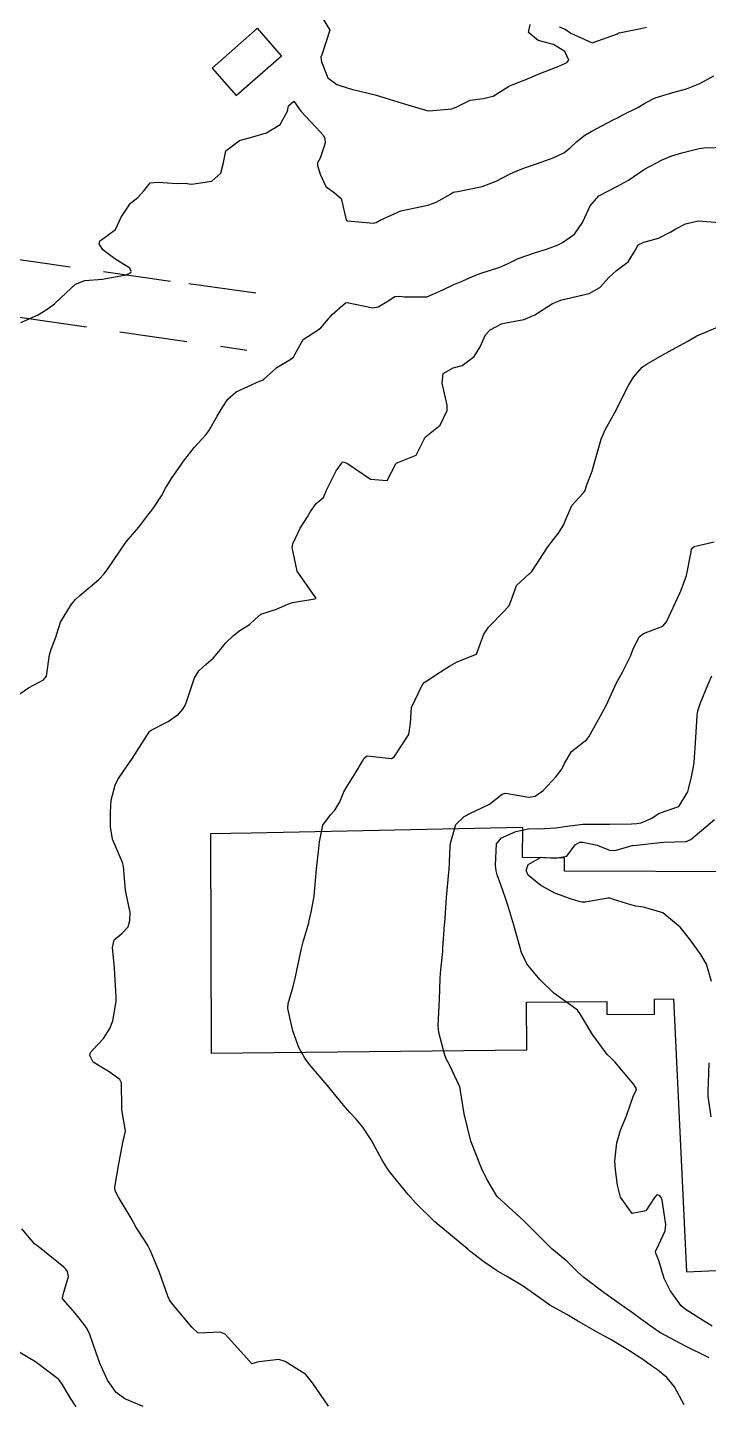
# Model space of a CAD drawing. Header units: metres. Extents: x 298520 to 308411, y 7433745 to 7450750.
# Drawn here: x 300935.1 to 300985.5, y 7447536.5 to 7447638.3 of the extents above; entities that cross this region are included whole.
import ezdxf

# ---------------------------------------------------------------- set-up
doc = ezdxf.new("R2010")
doc.units = ezdxf.units.M
doc.header["$LTSCALE"] = 10
doc.linetypes.add('DASHED', pattern=[0.75, 0.5, -0.25])
for name, color, linetype in [('Curvas de Nivel 1m', 11, 'Continuous'), ('Curvas de Nivel 5m', 15, 'Continuous'), ('Edificações', 30, 'Continuous'), ('Vias Secundárias', 230, 'DASHED')]:
    doc.layers.add(name, color=color, linetype=linetype)

msp = doc.modelspace()

# ---------------------------------------------------------------- linework, layer by layer
at = {"layer": 'Curvas de Nivel 1m', "flags": 128}
for points, elevation in [([(300956.92, 7447639.1), (300957.49, 7447638.11), (300956.88, 7447636.22), (300956.84, 7447636.16), (300956.84, 7447636.12), (300956.88, 7447635.77), (300957.35, 7447634.6), (300958.01, 7447634.1), (300958.86, 7447633.82), (300959.21, 7447633.73), (300960.85, 7447633.34), (300961.88, 7447633.02), (300962.84, 7447632.72), (300964.67, 7447632.19), (300964.84, 7447632.16), (300966.53, 7447632.31), (300966.84, 7447632.43), (300967.88, 7447632.95), (300968.85, 7447633.07), (300969.59, 7447633.23), (300970.71, 7447633.95), (300970.81, 7447634.01), (300970.86, 7447634.03), (300972.24, 7447634.56), (300972.87, 7447634.83), (300974.43, 7447635.46), (300974.88, 7447635.65), (300975.04, 7447635.74), (300975.17, 7447635.9), (300974.89, 7447636.55), (300974.05, 7447637.07), (300972.9, 7447637.35), (300972.19, 7447637.94), (300972.31, 7447638.54)], 702), ([(300974.45, 7447638.36), (300974.91, 7447638.19), (300975.32, 7447637.9), (300976.9, 7447637.19), (300978.78, 7447637.85), (300978.85, 7447637.9), (300978.9, 7447637.93), (300980.51, 7447638.24), (300980.91, 7447638.35)], 702), ([(300934.64, 7447616.5), (300935.94, 7447617.08), (300936.66, 7447617.55), (300937.13, 7447617.89), (300937.63, 7447618.35), (300938.68, 7447619.35), (300939.39, 7447619.62), (300940.69, 7447619.71), (300942.44, 7447620.04), (300942.69, 7447620.14), (300942.78, 7447620.19), (300942.82, 7447620.28), (300942.7, 7447620.51), (300941.61, 7447621.2), (300940.71, 7447621.87), (300940.43, 7447622.31), (300940.48, 7447622.54), (300940.72, 7447622.68), (300941.65, 7447623.38), (300942.08, 7447624.29), (300942.75, 7447625.32), (300943.29, 7447625.74), (300943.76, 7447626.27), (300944.21, 7447626.83), (300944.77, 7447626.88), (300946.22, 7447626.79), (300946.77, 7447626.8), (300947.27, 7447626.73), (300948.77, 7447626.95), (300949.44, 7447627.54), (300949.62, 7447628.2), (300949.81, 7447629.19), (300950.81, 7447629.95), (300950.99, 7447630), (300951.64, 7447630.18), (300952.82, 7447630.53), (300953.82, 7447631.15), (300954.37, 7447632.14), (300954.45, 7447632.53), (300954.84, 7447632.87), (300955.36, 7447632.13), (300956.82, 7447630.57), (300957.04, 7447630.34), (300957.13, 7447630.12), (300957.15, 7447629.77), (300956.79, 7447628.66), (300956.6, 7447628.3), (300956.6, 7447628.12), (300956.78, 7447627.46), (300957.2, 7447626.55), (300957.85, 7447626.1), (300958.33, 7447625.67), (300958.72, 7447624.09), (300958.74, 7447624.06), (300958.8, 7447624.03), (300960.74, 7447623.85), (300960.92, 7447623.89), (300961.23, 7447624.07), (300962.75, 7447624.77), (300963.69, 7447624.97), (300964.75, 7447625.17), (300965.37, 7447625.4), (300966.43, 7447626), (300966.63, 7447626.13), (300966.76, 7447626.17), (300966.97, 7447626.2), (300968.77, 7447626.57), (300969.79, 7447626.95), (300970.78, 7447627.46), (300971.11, 7447627.62), (300971.91, 7447627.94), (300972.56, 7447628.16), (300972.79, 7447628.23), (300974.03, 7447628.67), (300974.8, 7447629.06), (300975.28, 7447629.42), (300975.77, 7447629.89), (300976.35, 7447630.35), (300976.82, 7447630.63), (300978.46, 7447631.48), (300978.83, 7447631.67), (300978.95, 7447631.73), (300979.18, 7447631.85), (300980.28, 7447632.4), (300980.85, 7447632.75), (300981.56, 7447633.11), (300982.86, 7447633.52), (300983.87, 7447633.79), (300984.86, 7447634.18), (300985.9, 7447634.74)], 703), ([(300934.32, 7447588.87), (300935.21, 7447589.49), (300936.33, 7447590.09), (300936.54, 7447590.36), (300936.78, 7447591.93), (300936.9, 7447592.35), (300937.2, 7447593.17), (300937.58, 7447594.34), (300938.4, 7447595.68), (300938.7, 7447596.03), (300939.02, 7447596.32), (300939.78, 7447596.95), (300940.42, 7447597.51), (300940.81, 7447597.92), (300941.08, 7447598.3), (300942.45, 7447600.28), (300943.37, 7447601.37), (300944.05, 7447602.26), (300944.23, 7447602.51), (300944.48, 7447602.83), (300945.06, 7447603.69), (300945.35, 7447604.25), (300945.78, 7447604.98), (300946.52, 7447606.04), (300946.67, 7447606.24), (300947.49, 7447607.28), (300948.34, 7447608.21), (300948.56, 7447608.5), (300949.18, 7447609.59), (300949.53, 7447610.2), (300949.95, 7447610.83), (300950.58, 7447611.37), (300952.29, 7447612.16), (300952.51, 7447612.24), (300952.59, 7447612.29), (300953.58, 7447613.18), (300954.62, 7447613.8), (300954.82, 7447613.94), (300954.92, 7447614.14), (300955.52, 7447615.25), (300956.64, 7447615.97), (300956.83, 7447616.12), (300957.67, 7447617.1), (300958.67, 7447617.97), (300958.78, 7447617.98), (300960.67, 7447617.58), (300961.07, 7447617.66), (300961.73, 7447618.06), (300962.31, 7447618.42), (300962.68, 7447618.45), (300963.03, 7447618.4), (300964.67, 7447618.41), (300965.8, 7447618.89), (300966.68, 7447619.31), (300967.16, 7447619.51), (300968.23, 7447619.98), (300968.69, 7447620.16), (300970.07, 7447620.59), (300970.7, 7447620.86), (300971.42, 7447621.23), (300972.71, 7447621.68), (300973.52, 7447621.92), (300974.38, 7447622.25), (300974.72, 7447622.41), (300975.59, 7447623.03), (300976.19, 7447623.89), (300976.37, 7447624.26), (300976.76, 7447625.12), (300977.39, 7447625.87), (300978.77, 7447626.59), (300979.59, 7447627.02), (300980.78, 7447627.83), (300982.09, 7447628.52), (300982.8, 7447628.83), (300983.54, 7447629.06), (300984.81, 7447629.38), (300985.16, 7447629.43), (300986.81, 7447629.46)], 704), ([(300983.7, 7447536.47), (300983, 7447537.8), (300982.42, 7447538.51), (300981.73, 7447539.07), (300981.28, 7447539.36), (300980.65, 7447539.83), (300979.74, 7447540.42), (300978.36, 7447541.25), (300977.76, 7447541.59), (300977.23, 7447541.87), (300975.77, 7447542.71), (300975.03, 7447543.15), (300973.78, 7447543.84), (300973.67, 7447543.91), (300971.8, 7447545.24), (300970.63, 7447545.94), (300969.82, 7447546.41), (300968.9, 7447547.04), (300967.83, 7447547.87), (300967.7, 7447547.98), (300965.85, 7447549.52), (300965.58, 7447549.73), (300965.27, 7447550.01), (300963.87, 7447551.4), (300963.3, 7447552.04), (300961.9, 7447553.76), (300961.69, 7447554.05), (300961.35, 7447554.62), (300960.55, 7447556.06), (300959.94, 7447557.01), (300959.46, 7447557.59), (300958.99, 7447558.08), (300958.5, 7447558.63), (300957.96, 7447559.29), (300957.3, 7447560.11), (300956, 7447561.65), (300955.64, 7447562.12), (300955.22, 7447562.91), (300954.77, 7447564.13), (300954.4, 7447565.78), (300954.42, 7447566.14), (300954.78, 7447567.42), (300954.97, 7447568.13), (300955.16, 7447569.05), (300955.39, 7447570.13), (300955.53, 7447570.7), (300955.94, 7447572.12), (300955.98, 7447572.26), (300956.13, 7447572.9), (300956.31, 7447573.95), (300956.33, 7447574.12), (300956.48, 7447575.8), (300956.51, 7447576.12), (300956.69, 7447577.61), (300956.73, 7447578.11), (300956.98, 7447579.34), (300957.55, 7447580.11), (300957.87, 7447580.45), (300958.23, 7447581.07), (300958.54, 7447581.79), (300958.7, 7447582.09), (300959.46, 7447583.29), (300959.91, 7447584.07), (300960.03, 7447584.3), (300960.27, 7447584.46), (300962.06, 7447584.26), (300962.27, 7447584.39), (300963.34, 7447586.03), (300963.46, 7447586.87), (300963.54, 7447588.03), (300964.33, 7447589.7), (300964.47, 7447589.88), (300964.67, 7447590.02), (300965.68, 7447590.67), (300966.34, 7447591.1), (300966.93, 7447591.41), (300968.35, 7447591.98), (300968.9, 7447593.45), (300969.24, 7447593.97), (300970.4, 7447595.16), (300970.76, 7447595.59), (300970.9, 7447595.95), (300971.31, 7447597.05), (300972.25, 7447597.93), (300972.36, 7447598.01), (300972.43, 7447598.1), (300973.62, 7447599.91), (300974.46, 7447601.01), (300974.8, 7447601.56), (300974.92, 7447601.9), (300975.41, 7447602.97), (300976.23, 7447603.88), (300976.35, 7447604.04), (300976.51, 7447604.49), (300976.89, 7447605.51), (300977.01, 7447605.88), (300977.34, 7447607.08), (300977.56, 7447607.87), (300977.87, 7447608.56), (300978.57, 7447609.86), (300979.59, 7447611.85), (300979.97, 7447612.47), (300980.61, 7447613.19), (300980.98, 7447613.46), (300981.62, 7447613.82), (300982.26, 7447614.18), (300982.63, 7447614.38), (300983.94, 7447615.09), (300984.64, 7447615.51), (300984.82, 7447615.6), (300985.23, 7447615.77), (300986.23, 7447616.18)], 706), ([(300985.56, 7447539.94), (300983.75, 7447540.83), (300981.95, 7447541.81), (300981.76, 7447541.93), (300980.66, 7447542.72), (300979.78, 7447543.35), (300979.08, 7447543.85), (300977.8, 7447544.77), (300976.29, 7447545.88), (300975.82, 7447546.32), (300975.04, 7447547.11), (300974.05, 7447547.91), (300973.93, 7447548.01), (300973.83, 7447548.11), (300972, 7447549.93), (300971.86, 7447550.07), (300970.47, 7447551.35), (300969.88, 7447551.89), (300969.83, 7447551.95), (300969.1, 7447553.17), (300968.71, 7447553.97), (300967.93, 7447555.98), (300967.44, 7447557.99), (300967.34, 7447558.6), (300967.12, 7447559.99), (300966.33, 7447561.67), (300966.13, 7447562), (300966.01, 7447562.33), (300965.57, 7447564), (300965.52, 7447564.51), (300965.59, 7447566), (300965.6, 7447566.45), (300965.65, 7447568), (300965.68, 7447568.4), (300965.85, 7447570), (300965.87, 7447570.23), (300965.99, 7447572), (300966, 7447572.12), (300966.14, 7447574), (300966.31, 7447575.85), (300966.32, 7447576), (300966.4, 7447577.78), (300966.42, 7447578), (300966.81, 7447579.39), (300967.44, 7447579.99), (300967.95, 7447580.25), (300968.22, 7447580.38), (300969.31, 7447580.88), (300970.24, 7447581.63), (300970.49, 7447581.7), (300972.23, 7447581.4), (300972.69, 7447581.47), (300973.29, 7447581.91), (300974.25, 7447582.93), (300974.66, 7447583.49), (300974.85, 7447583.89), (300975.37, 7447584.79), (300976.28, 7447585.49), (300976.5, 7447585.66), (300976.65, 7447585.88), (300977.24, 7447586.93), (300977.77, 7447587.87), (300977.95, 7447588.23), (300978.32, 7447589.06), (300978.71, 7447589.85), (300979.14, 7447590.65), (300979.73, 7447591.84), (300979.9, 7447592.3), (300980.37, 7447593.26), (300980.7, 7447593.51), (300981.53, 7447593.82), (300982.14, 7447594.06), (300982.39, 7447594.36), (300983.06, 7447595.8), (300983.49, 7447596.72), (300983.87, 7447597.79), (300984.22, 7447599.55), (300984.26, 7447599.78), (300984.45, 7447599.94), (300985.93, 7447600.29)], 707), ([(300985.77, 7447542.29), (300984.86, 7447542.86), (300983.78, 7447543.54), (300983.49, 7447543.79), (300982.68, 7447544.92), (300982.23, 7447545.81), (300981.83, 7447547.14), (300981.64, 7447547.62), (300981.58, 7447547.81), (300981.84, 7447548.34), (300982.31, 7447549.34), (300982.36, 7447549.8), (300982.08, 7447551.61), (300982.01, 7447551.81), (300981.88, 7447551.95), (300981.69, 7447552.01), (300981.52, 7447551.81), (300980.86, 7447550.82), (300979.86, 7447550.63), (300979, 7447551.84), (300978.77, 7447552.72), (300978.62, 7447553.85), (300978.59, 7447554.53), (300978.72, 7447555.85), (300978.99, 7447556.79), (300979.44, 7447557.84), (300979.97, 7447559.36), (300980.12, 7447559.68), (300980.18, 7447559.83), (300979.98, 7447560.17), (300978.58, 7447561.85), (300978.28, 7447562.13), (300978.01, 7447562.39), (300976.93, 7447563.87), (300976.04, 7447565.33), (300975.82, 7447565.66), (300975.53, 7447565.89), (300974.06, 7447566.92), (300973.04, 7447567.92), (300972.08, 7447569.08), (300971.67, 7447569.93), (300971.51, 7447570.53), (300971.12, 7447571.94), (300970.66, 7447573.43), (300970.49, 7447573.95), (300970.15, 7447574.92), (300969.88, 7447575.67), (300969.81, 7447575.96), (300969.75, 7447576.37), (300969.82, 7447577.96), (300970.2, 7447578.39), (300971.26, 7447578.88), (300972.2, 7447579.06), (300973.39, 7447579.1), (300974.21, 7447579.13), (300974.87, 7447579.23), (300976.21, 7447579.42), (300976.66, 7447579.42), (300978.21, 7447579.4), (300979.82, 7447579.44), (300980.21, 7447579.47), (300980.52, 7447579.52), (300981.27, 7447579.82), (300981.83, 7447580.2), (300982.22, 7447580.34), (300983.3, 7447580.72), (300983.97, 7447581.79), (300984.03, 7447582), (300984.25, 7447582.91), (300984.39, 7447583.66), (300984.42, 7447583.79), (300984.45, 7447583.97), (300984.58, 7447585.79), (300984.66, 7447587.44), (300984.71, 7447587.78), (300984.92, 7447588.38), (300985.49, 7447589.77), (300985.74, 7447590.37)], 708), ([(300985.73, 7447567.77), (300985.36, 7447569.05), (300984.93, 7447569.78), (300984.11, 7447570.94), (300983.4, 7447571.8), (300982.13, 7447572.85), (300980.69, 7447573.27), (300980.14, 7447573.35), (300979.76, 7447573.45), (300978.48, 7447573.85), (300978.22, 7447573.94), (300978.14, 7447573.95), (300978.06, 7447573.95), (300977.65, 7447573.86), (300976.38, 7447573.64), (300976.14, 7447573.65), (300975.95, 7447573.69), (300975.29, 7447573.89), (300974.15, 7447574.3), (300973.11, 7447574.87), (300972.16, 7447575.64), (300972.04, 7447575.93), (300972.04, 7447576.06), (300972.17, 7447576.44), (300973.12, 7447576.97), (300974.18, 7447576.89), (300975.02, 7447577.05), (300975.65, 7447577.89), (300976, 7447578.08), (300976.2, 7447578.09), (300977.27, 7447577.87), (300978.19, 7447577.5), (300978.57, 7447577.47), (300979.88, 7447577.83), (300980.19, 7447577.87), (300981.94, 7447578.06), (300982.2, 7447578.09), (300983.85, 7447578.14), (300984.2, 7447578.27), (300985.96, 7447579.76)], 709), ([(300985.7, 7447557.76), (300985.49, 7447559.29), (300985.47, 7447559.77), (300985.5, 7447560.25), (300985.56, 7447561.77)], 709), ([(300943.69, 7447536.36), (300942.35, 7447536.93), (300941.7, 7447537.39), (300941.05, 7447538.3), (300940.49, 7447539.55), (300940.23, 7447540.31), (300939.76, 7447541.67), (300939.55, 7447542.1), (300939.4, 7447542.32), (300938.68, 7447543.23), (300937.78, 7447544.26), (300937.74, 7447544.34), (300937.72, 7447544.4), (300937.79, 7447544.64), (300938.17, 7447545.97), (300938.1, 7447546.34), (300937.98, 7447546.5), (300937.82, 7447546.66), (300936.16, 7447548.02), (300935.83, 7447548.26), (300935.69, 7447548.36), (300934.72, 7447549.5)], 704), ([(300938.74, 7447536.32), (300938.33, 7447536.97), (300937.71, 7447538), (300937.45, 7447538.34), (300935.73, 7447539.66), (300934.53, 7447540.37)], 703)]:
    msp.add_lwpolyline(points, dxfattribs=dict(at, elevation=elevation))
at = {"layer": 'Curvas de Nivel 5m', "elevation": 705, "flags": 128}
msp.add_lwpolyline([(300957.41, 7447536.39), (300956.23, 7447538.11), (300955.72, 7447538.72), (300954.19, 7447539.69), (300953.74, 7447539.82), (300952.25, 7447539.65), (300951.73, 7447539.52), (300951.13, 7447540.18), (300949.76, 7447541.69), (300949.4, 7447541.84), (300947.76, 7447541.78), (300947.3, 7447542.22), (300945.78, 7447544.02), (300945.64, 7447544.24), (300945.53, 7447544.5), (300944.91, 7447546.25), (300944.23, 7447547.86), (300944.04, 7447548.26), (300943.84, 7447548.59), (300943.18, 7447549.6), (300942.82, 7447550.28), (300941.88, 7447551.82), (300941.62, 7447552.29), (300941.61, 7447552.57), (300941.9, 7447554.29), (300942.22, 7447555.99), (300942.3, 7447556.28), (300942.39, 7447556.74), (300942.12, 7447558.29), (300942.11, 7447558.44), (300942.09, 7447560.29), (300941.98, 7447560.54), (300941.19, 7447561.1), (300940, 7447561.81), (300939.75, 7447562.31), (300939.79, 7447562.52), (300940.01, 7447562.75), (300940.76, 7447563.56), (300941.22, 7447564.3), (300941.45, 7447564.88), (300941.7, 7447566.29), (300941.7, 7447566.65), (300941.61, 7447568.29), (300941.57, 7447568.8), (300941.44, 7447570.3), (300941.54, 7447570.86), (300942.11, 7447571.32), (300942.59, 7447571.81), (300942.72, 7447572.28), (300942.74, 7447572.89), (300942.45, 7447574.29), (300942.4, 7447574.54), (300942.25, 7447576.29), (300942.17, 7447576.57), (300941.44, 7447578.3), (300941.29, 7447579.21), (300941.29, 7447580.3), (300941.34, 7447581.19), (300941.63, 7447582.3), (300941.83, 7447582.71), (300942.25, 7447583.32), (300942.9, 7447584.28), (300943.94, 7447585.92), (300944.16, 7447586.26), (300944.22, 7447586.32), (300944.28, 7447586.36), (300945.54, 7447587), (300946.3, 7447587.54), (300946.64, 7447587.91), (300946.83, 7447588.23), (300947.07, 7447588.98), (300947.49, 7447590.22), (300947.82, 7447590.74), (300948.35, 7447591.24), (300948.88, 7447591.68), (300949.32, 7447592.2), (300949.78, 7447592.79), (300950.37, 7447593.37), (300950.84, 7447593.72), (300951.55, 7447594.18), (300951.99, 7447594.57), (300952.39, 7447594.93), (300953.56, 7447595.32), (300954.4, 7447595.69), (300954.73, 7447595.81), (300956.4, 7447596.08), (300956.49, 7447596.12), (300956.4, 7447596.25), (300955.09, 7447598.13), (300954.72, 7447599.87), (300954.76, 7447600.14), (300955.3, 7447601.3), (300955.84, 7447602.13), (300956.07, 7447602.53), (300956.49, 7447603.12), (300957.04, 7447603.57), (300957.25, 7447604.11), (300957.96, 7447605.54), (300958.37, 7447606.09), (300958.44, 7447606.17), (300958.52, 7447606.21), (300958.81, 7447606.09), (300960.51, 7447604.91), (300961.74, 7447604.83), (300962.38, 7447606.05), (300962.45, 7447606.13), (300962.52, 7447606.15), (300963.88, 7447606.69), (300964.55, 7447608.02), (300965.65, 7447608.92), (300966.19, 7447610), (300966.18, 7447610.4), (300965.82, 7447612.01), (300965.88, 7447612.74), (300966.61, 7447613.15), (300967.29, 7447613.32), (300968.18, 7447613.98), (300968.63, 7447614.7), (300969.02, 7447615.59), (300969.35, 7447615.96), (300970.2, 7447616.4), (300970.65, 7447616.51), (300971.87, 7447616.72), (300972.65, 7447617.07), (300973.98, 7447617.91), (300974.46, 7447618.11), (300974.67, 7447618.17), (300976.05, 7447618.51), (300976.67, 7447618.66), (300977.47, 7447619.08), (300978.15, 7447619.86), (300978.7, 7447620.35), (300979.56, 7447620.98), (300980.08, 7447621.84), (300980.31, 7447622.24), (300980.72, 7447622.45), (300981.81, 7447622.74), (300982.73, 7447623.22), (300983.1, 7447623.44), (300983.8, 7447623.79), (300984.75, 7447624.02), (300986.63, 7447623.88)], dxfattribs=at)
at = {"layer": 'Edificações'}
for points in [[(300948.8, 7447635.32), (300950.57, 7447633.29), (300953.93, 7447636.23), (300952.16, 7447638.26)], [(300948.68, 7447578.7), (300948.73, 7447562.47), (300972.08, 7447562.72), (300972.04, 7447566.24), (300977.98, 7447566.31), (300977.99, 7447565.33), (300981.52, 7447565.36), (300981.51, 7447566.47), (300982.92, 7447566.49), (300983.89, 7447546.31), (300988.84, 7447546.54), (300988.51, 7447565.43), (300989.93, 7447565.42), (300989.94, 7447568.27), (300988.31, 7447568.28), (300988.34, 7447575.88), (300974.86, 7447575.93), (300974.86, 7447576.9), (300971.76, 7447576.95), (300971.77, 7447579.17), (300951.68, 7447578.74)]]:
    msp.add_lwpolyline(points, close=True, dxfattribs=at)
at = {"layer": 'Vias Secundárias'}
for points in [[(300952.02, 7447618.68), (300945.72, 7447619.54), (300909.47, 7447624.73), (300884.58, 7447629.22), (300882.16, 7447630.31, -0.118951), (300880.87, 7447631.31, -0.0632), (300875.5, 7447640.09, -0.070245), (300872.03, 7447652.08)], [(300876.8, 7447610.92), (300877.5, 7447616.09, -0.215164), (300881.82, 7447622.99, -0.071922), (300884.7, 7447624.36), (300912.29, 7447620.11), (300951.37, 7447614.46)]]:
    msp.add_lwpolyline(points, format="xyb", dxfattribs=at)

doc.saveas('drawing.dxf')
